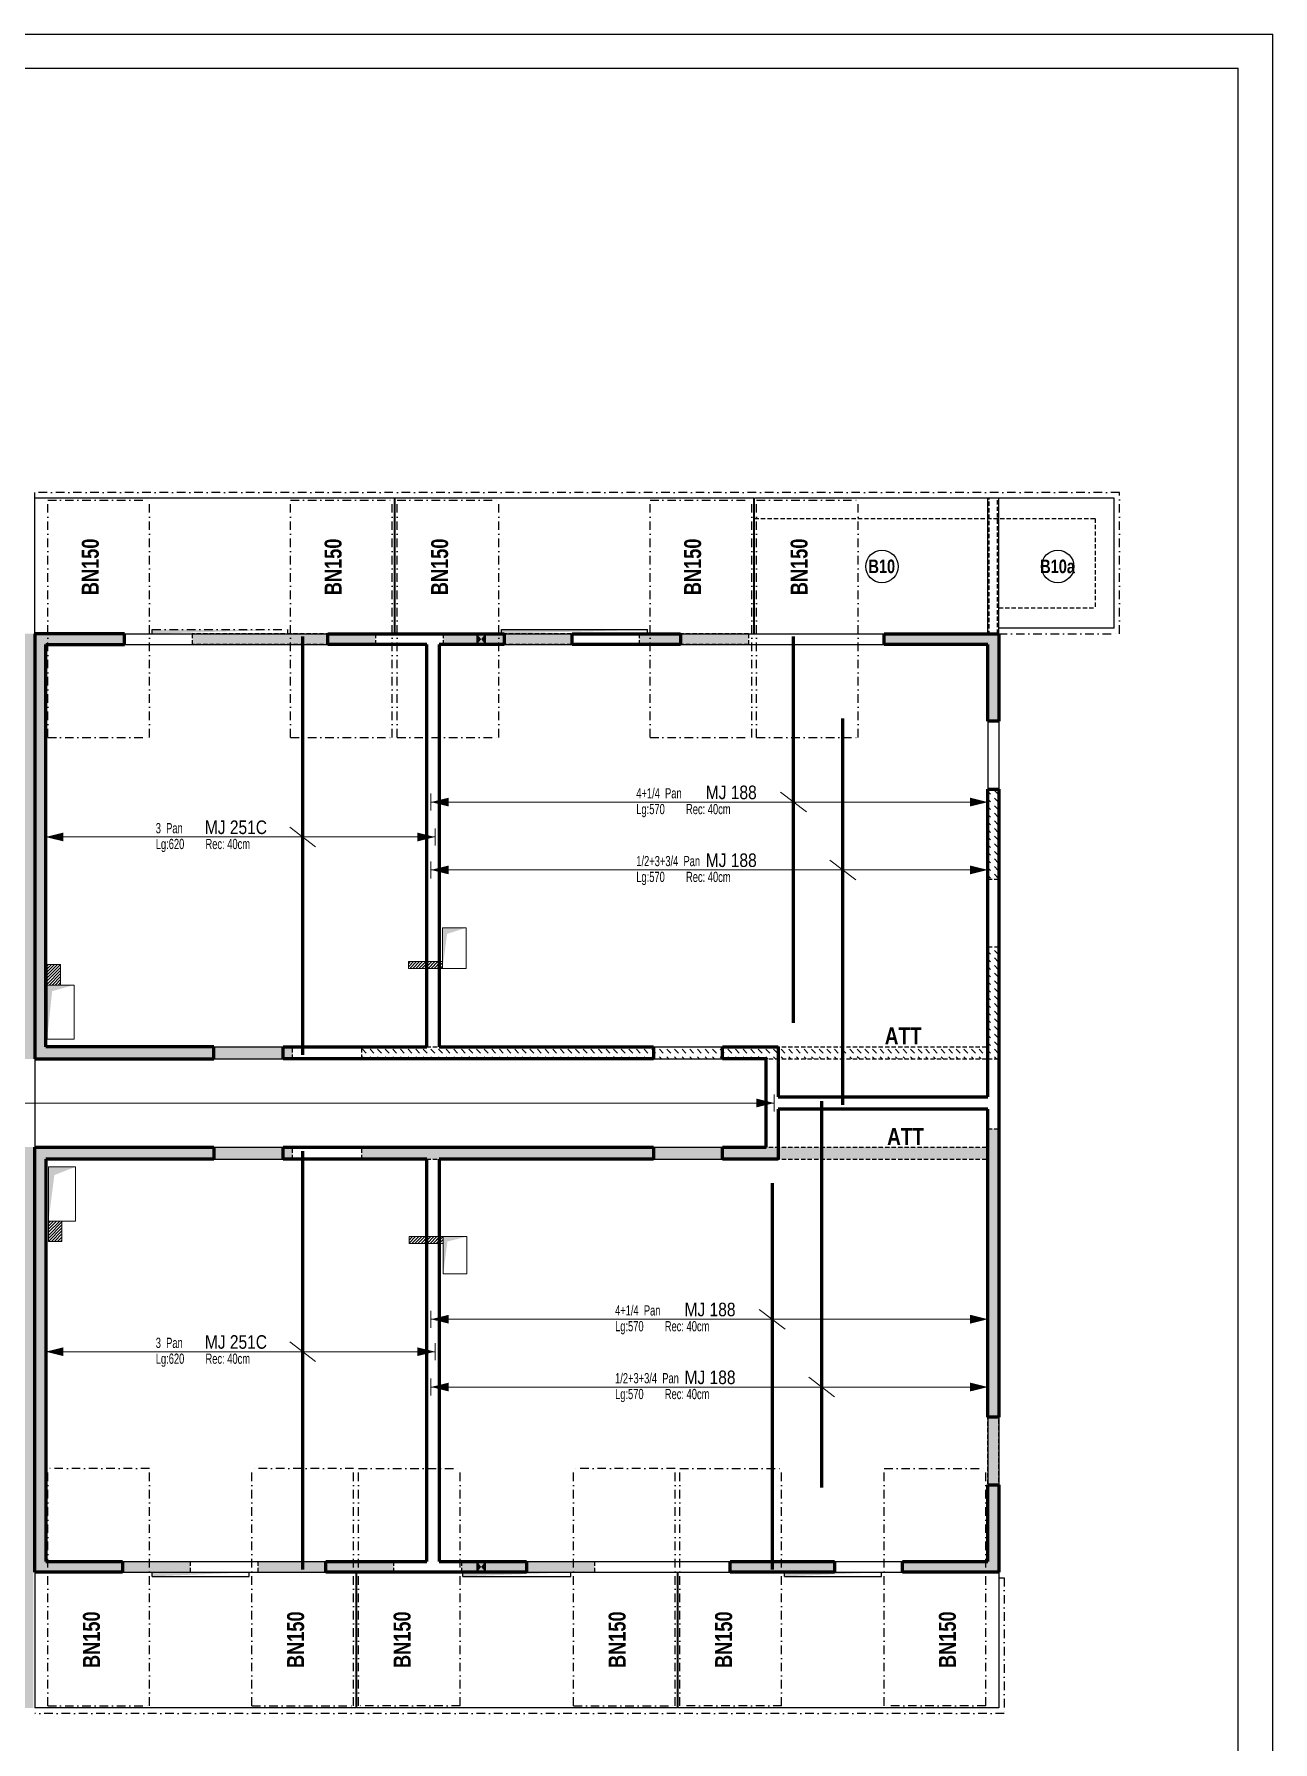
# Model space of a CAD drawing. Header units: millimetres. Extents: x 11968 to 17218, y -49066 to -44866.
# Drawn here: x 15392 to 17218, y -47384 to -44866 of the extents above; entities that cross this region are included whole.
import ezdxf
from ezdxf.enums import TextEntityAlignment as Align

# ---------------------------------------------------------------- set-up
doc = ezdxf.new("R2010")
doc.units = ezdxf.units.MM
doc.linetypes.add('CACHEX2', pattern=[19.05, 12.7, -6.35])
doc.linetypes.add('TIRETPTX2', pattern=[50.8, 25.4, -12.7, 0, -12.7])
for name, color, linetype in [('01-Cad  2', 1, 'Continuous'), ('01_ARMA_INF', 50, 'Continuous'), ('01_linteaux', 2, 'Continuous'), ('01_murs_sup', 2, 'CACHEX2'), ('01_texte', 230, 'Continuous')]:
    doc.layers.add(name, color=color, linetype=linetype)
doc.layers.add('01_murs_coup', color=5, linetype='Continuous', lineweight=60)
doc.layers.add('01_résv', color=32, linetype='Continuous', lineweight=9)
doc.styles.add('impact', font='impact.ttf')
doc.styles.add('PATIO', font='ARIALN.TTF')
doc.styles.add('Titre', font='ariblk.ttf')
pattern_1 = [(135, (-24304.971, -31573.618), (-11.2253202, 9e-16), [7.9375, -7.9375])]
pattern_2 = [(45, (-4665.36, -25191.075), (-2.24506403, 2.24506403), [])]

msp = doc.modelspace()

# ---------------------------------------------------------------- hatches: boundary and pattern name
at = {"layer": '01_murs_sup', "ltscale": 0.5}
h = msp.add_hatch(dxfattribs=at)
h.set_pattern_fill('DASH', color=256, scale=2.5, angle=135)
h.set_pattern_definition(pattern_1)
h.paths.add_polyline_path([(15391.17, -45750.17), (15245.18, -45750.17), (15245.18, -45766.17), (15375.17, -45766.17), (15375.17, -46359.17), (14846.17, -46359.17), (14846.17, -46377.17), (15391.17, -46377.17)])
h.paths.add_polyline_path([(15525.18, -45750.17), (15393.17, -45750.17), (15393.17, -46377.17), (15773.17, -46377.17), (15773.17, -46359.17), (15409.17, -46359.17), (15409.17, -45766.17), (15525.18, -45766.17)])
h.paths.add_polyline_path([(15895.17, -45750.17), (15625.18, -45750.17), (15625.18, -45766.17), (15895.17, -45766.17)])
h.paths.add_polyline_path([(16184.18, -45750.17), (15995.17, -45750.17), (15995.17, -45766.17), (16184.18, -45766.17)])
h.paths.add_polyline_path([(16445.18, -45750.17), (16284.18, -45750.17), (16284.18, -45766.17), (16445.18, -45766.17)])
h.paths.add_polyline_path([(16814.17, -45750.17), (16645.17, -45750.17), (16645.17, -45766.17), (16798.17, -45766.17), (16798.17, -45879.17), (16814.17, -45879.17)])
h = msp.add_hatch(dxfattribs=at)
h.set_pattern_fill('DASH', color=256, scale=2.5, angle=135)
h.set_pattern_definition(pattern_1)
h.paths.add_polyline_path([(16814.17, -45979.17), (16798.17, -45979.17), (16798.17, -46112.17), (16814.17, -46112.17)])
h.paths.add_polyline_path([(16814.17, -46212.17), (16798.17, -46212.17), (16798.17, -46359.17), (15875.17, -46359.17), (15875.17, -46377.17), (16798.17, -46377.17), (16814.17, -46377.17)])
h = msp.add_hatch(dxfattribs=at)
h.set_pattern_fill('DASH', color=256, scale=2.5, angle=135)
h.set_pattern_definition(pattern_1)
h.paths.add_polyline_path([(16814.17, -46480.17), (16798.17, -46480.17), (16798.17, -46507.17), (15875.17, -46507.17), (15875.17, -46525.17), (16798.17, -46525.17), (16798.17, -47118.17), (16672.17, -47118.17), (16672.17, -47134.17), (16814.17, -47134.17)])
h.paths.add_polyline_path([(16572.17, -47118.17), (16418.18, -47118.17), (16418.18, -47134.17), (16572.17, -47134.17)], flags=17)
h.paths.add_polyline_path([(16218.18, -47118.17), (16022.17, -47118.17), (16022.17, -47134.17), (16218.18, -47134.17)], flags=17)
h.paths.add_polyline_path([(15922.17, -47118.17), (15722.17, -47118.17), (15722.17, -47134.17), (15922.17, -47134.17)])
h.paths.add_polyline_path([(15622.17, -47118.17), (15409.17, -47118.17), (15409.17, -46525.17), (15773.17, -46525.17), (15773.17, -46507.17), (15393.17, -46507.17), (15393.17, -47134.17), (15622.17, -47134.17)])
h.paths.add_polyline_path([(15391.17, -46507.17), (14846.17, -46507.17), (14846.17, -46525.17), (15375.17, -46525.17), (15375.17, -47118.17), (15272.17, -47118.17), (15272.17, -47134.17), (15375.17, -47134.17), (15375.17, -47334.17), (15391.17, -47334.17)])
h.paths.add_polyline_path([(15072.17, -47118.17), (14922.17, -47118.17), (14922.17, -47134.17), (15072.17, -47134.17)], flags=17)
h.paths.add_polyline_path([(14822.17, -47118.17), (14692.17, -47118.17), (14692.17, -47134.17), (14822.17, -47134.17)])
h.paths.add_polyline_path([(14592.17, -47118.17), (14386.17, -47118.17), (14386.17, -46525.17), (14744.17, -46525.17), (14744.17, -46507.17), (14368.17, -46507.17), (14368.17, -47342.17), (14384.17, -47342.17), (14384.17, -47134.17), (14592.17, -47134.17)])
at = {"layer": '01_résv', "ltscale": 0.5}
h = msp.add_hatch(dxfattribs=at)
h.set_pattern_fill('ANSI31', color=256)
h.set_pattern_definition([(45, (-4665.36, -25191.275), (-2.24506403, 2.24506403), [])])
h.paths.add_polyline_path([(15431.19, -46238.37), (15411.19, -46238.37), (15411.19, -46268.19), (15431.19, -46268.19)])
h = msp.add_hatch(dxfattribs=at)
h.set_pattern_fill('ANSI31', color=256)
h.set_pattern_definition(pattern_2)
h.paths.add_polyline_path([(15971.18, -46233.7), (15944.33, -46233.7), (15944.33, -46243.7), (15971.18, -46243.7)])
h.paths.add_polyline_path([(15989.21, -46233.7), (15971.18, -46233.7), (15971.18, -46243.7), (15989.21, -46243.7)])
h.paths.add_polyline_path([(15994.33, -46233.7), (15989.21, -46233.7), (15989.21, -46243.7), (15994.33, -46243.7)])
h = msp.add_hatch(dxfattribs=at)
h.set_pattern_fill('ANSI31', color=256)
h.set_pattern_definition([(45, (-4665.36, -25191.175), (-2.24506403, 2.24506403), [])])
h.paths.add_polyline_path([(15433.18, -46616.21), (15413.18, -46616.21), (15413.18, -46646.21), (15433.18, -46646.21)])
h = msp.add_hatch(dxfattribs=at)
h.set_pattern_fill('ANSI31', color=256)
h.set_pattern_definition(pattern_2)
h.paths.add_polyline_path([(15971.18, -46639.17), (15944.84, -46639.17), (15944.84, -46649.17), (15971.18, -46649.17)])
h.paths.add_polyline_path([(15989.18, -46639.17), (15971.18, -46639.17), (15971.18, -46649.17), (15989.18, -46649.17)])
h.paths.add_polyline_path([(15994.84, -46639.17), (15989.18, -46639.17), (15989.18, -46649.17), (15994.84, -46649.17)])

# ---------------------------------------------------------------- linework, layer by layer
at = {"layer": '01-Cad  2'}
for p, q in [((11968.3, -44866.08, 9.99), (17218.3, -44866.08, 9.99)), ((17218.3, -47581.08), (17218.3, -44866.08)), ((12018.3, -44916.08, -0.3), (17167.3, -44916.08, -0.3)), ((17167.3, -47581.08), (17167.3, -44916.08))]:
    msp.add_line(p, q, dxfattribs=at)
at = {"layer": '01_ARMA_INF', "linetype": 'Continuous', "lineweight": 0, "const_width": 5, "flags": 128}
for points in [[(15787.98, -45754.17), (15788.06, -46371.22)], [(16511.49, -45754.17), (16511.57, -46324.17)], [(16584.17, -45875.17), (16584.25, -46445.17)], [(16552.99, -46439.17), (16553.07, -47009.17)], [(15787.98, -46513.13), (15788.06, -47130.17)], [(16480.23, -46560.17), (16480.31, -47130.17)]]:
    msp.add_lwpolyline(points, dxfattribs=at)
at = {"layer": '01_linteaux', "linetype": 'TIRETPTX2', "ltscale": 0.5}
for p, q in [((16992.16, -45542.17), (15393.17, -45542.17)), ((15393.17, -45550.17), (15393.17, -45542.17)), ((16992.16, -45750.17), (16992.16, -45542.17)), ((15412.17, -45903.17), (15412.17, -45553.17)), ((15412.17, -45553.17), (15562.17, -45553.17)), ((15562.17, -45903.17), (15562.17, -45553.17)), ((15770.17, -45553.17), (15920.17, -45553.17)), ((15770.17, -45903.17), (15770.17, -45553.17)), ((15920.17, -45903.17), (15920.17, -45553.17)), ((15927.17, -45553.17), (16077.17, -45553.17)), ((15927.17, -45903.17), (15927.17, -45553.17)), ((16077.17, -45903.17), (16077.17, -45553.17)), ((16300.17, -45553.17), (16450.17, -45553.17)), ((16300.17, -45903.17), (16300.17, -45553.17)), ((16450.17, -45903.17), (16450.17, -45553.17)), ((16457.17, -45553.17), (16607.17, -45553.17)), ((16457.17, -45903.17), (16457.17, -45553.17)), ((16607.17, -45903.17), (16607.17, -45553.17)), ((15566.18, -45744.17), (15766.17, -45744.17)), ((15566.18, -45750.17), (15566.18, -45744.17)), ((15766.17, -45750.17), (15766.17, -45744.17)), ((16814.17, -45750.17), (16992.16, -45750.17)), ((15412.17, -45903.17), (15562.17, -45903.17)), ((15770.17, -45903.17), (15920.17, -45903.17)), ((15927.17, -45903.17), (16077.17, -45903.17)), ((16300.17, -45903.17), (16450.17, -45903.17)), ((16457.17, -45903.17), (16607.17, -45903.17)), ((15562.17, -46981.17), (15412.17, -46981.17)), ((15412.17, -47331.17), (15412.17, -46981.17)), ((15562.17, -47331.17), (15562.17, -46981.17)), ((15863.17, -46981.17), (15713.17, -46981.17)), ((15713.17, -47331.17), (15713.17, -46981.17)), ((15863.17, -47331.17), (15863.17, -46981.17)), ((15870.17, -46981.17), (16020.17, -46981.17)), ((15870.17, -47331.17), (15870.17, -46981.17)), ((16020.17, -47331.17), (16020.17, -46981.17)), ((16337.17, -46981.17), (16187.17, -46981.17)), ((16187.17, -47331.17), (16187.17, -46981.17)), ((16337.17, -47331.17), (16337.17, -46981.17)), ((16344.17, -46981.17), (16494.17, -46981.17)), ((16344.17, -47331.17), (16344.17, -46981.17)), ((16494.17, -47331.17), (16494.17, -46981.17)), ((16645.17, -46981.17), (16795.17, -46981.17)), ((16645.17, -47331.17), (16645.17, -46981.17)), ((16795.17, -47331.17), (16795.17, -46981.17)), ((15566.07, -47140.17), (15566.07, -47134.17)), ((15709.17, -47140.17), (15709.17, -47134.17)), ((16024.17, -47140.17), (16024.17, -47134.17)), ((16183.17, -47140.17), (16183.17, -47134.17)), ((16498.17, -47140.17), (16498.17, -47134.17)), ((16641.17, -47140.17), (16641.17, -47134.17)), ((16814.17, -47142.17), (16822.17, -47142.17)), ((16822.17, -47142.17), (16822.17, -47342.17)), ((15412.17, -47331.17), (15562.17, -47331.17)), ((15713.17, -47331.17), (15863.17, -47331.17)), ((16020.17, -47331.17), (15870.17, -47331.17)), ((16187.17, -47331.17), (16337.17, -47331.17)), ((16494.17, -47331.17), (16344.17, -47331.17)), ((16795.17, -47331.17), (16645.17, -47331.17)), ((16822.17, -47342.17), (15393.17, -47342.17))]:
    msp.add_line(p, q, dxfattribs=at)
at = {"layer": '01_linteaux', "ltscale": 0.5}
for p, q in [((16453.17, -45550.17), (15393.17, -45550.17)), ((15393.17, -45750.17), (15393.17, -45550.17)), ((15923.17, -45750.17), (15923.17, -45550.17)), ((15924.17, -45750.17), (15924.17, -45550.17)), ((16453.17, -45750.17), (16453.17, -45550.17)), ((16984.16, -45550.17), (16454.17, -45550.17)), ((16454.17, -45750.17), (16454.17, -45550.17)), ((16798.17, -45750.17), (16798.17, -45550.17)), ((16814.17, -45750.17), (16814.17, -45550.17)), ((16984.16, -45742.17), (16984.16, -45550.17)), ((15525.18, -45750.17), (15825.18, -45750.17)), ((16081.17, -45744.17), (16296.17, -45744.17)), ((16081.17, -45750.17), (16081.17, -45744.17)), ((16085.18, -45750.17), (16185.18, -45750.17)), ((16296.17, -45750.17), (16296.17, -45744.17)), ((16345.18, -45750.17), (16645.17, -45750.17)), ((16984.16, -45742.17), (16814.17, -45742.17)), ((15525.18, -45766.17), (15825.18, -45766.17)), ((16085.18, -45766.17), (16185.18, -45766.17)), ((16345.18, -45766.17), (16645.17, -45766.17)), ((16798.17, -45879.17), (16798.17, -45979.17)), ((16814.17, -45879.17), (16814.17, -45979.17)), ((15393.17, -46377.18), (15393.17, -46507.17)), ((15657.22, -46359.18), (15759.22, -46359.18)), ((15657.22, -46377.13), (15759.22, -46377.18)), ((16305.18, -46359.18), (16407.18, -46359.17)), ((16305.18, -46377.18), (16407.18, -46377.18)), ((15657.17, -46507.17), (15759.17, -46507.17)), ((16305.18, -46507.17), (16407.18, -46507.17)), ((15657.17, -46525.17), (15759.17, -46525.17)), ((16305.18, -46525.04), (16407.18, -46525.13)), ((16798.17, -46905.19), (16798.17, -47005.19)), ((16814.17, -46905.19), (16814.17, -47005.19)), ((15393.17, -47134.17), (15393.17, -47334.17)), ((15522.17, -47118.17), (15822.17, -47118.17)), ((15522.17, -47134.17), (15822.17, -47134.17)), ((15866.17, -47134.17), (15866.17, -47334.17)), ((15867.17, -47134.17), (15867.17, -47334.17)), ((16118.18, -47118.17), (16418.18, -47118.17)), ((16118.18, -47134.17), (16418.18, -47134.17)), ((16340.17, -47134.17), (16340.17, -47334.17)), ((16341.17, -47134.17), (16341.17, -47334.17)), ((16572.17, -47118.17), (16672.17, -47118.17)), ((16572.17, -47134.17), (16672.17, -47134.17)), ((16814.17, -47134.17), (16814.17, -47334.17)), ((15566.07, -47140.17), (15709.17, -47140.17)), ((16024.17, -47140.17), (16183.17, -47140.17)), ((16498.17, -47140.17), (16641.17, -47140.17)), ((15866.17, -47334.17), (15393.17, -47334.17)), ((16340.17, -47334.17), (15867.17, -47334.17)), ((16814.17, -47334.17), (16341.17, -47334.17))]:
    msp.add_line(p, q, dxfattribs=at)
at = {"layer": '01_linteaux', "lineweight": 0, "ltscale": 0.5}
msp.add_line((16814.17, -45750.17), (16814.17, -45550.17), dxfattribs=at)
at = {"layer": '01_linteaux', "linetype": 'TIRETPTX2', "ltscale": 0.5}
msp.add_solid([(15566.18, -45750.17), (15566.18, -45744.17), (15766.17, -45744.17)], dxfattribs=at)
at = {"layer": '01_linteaux', "ltscale": 0.5}
for points in [[(16081.17, -45750.17), (16081.17, -45744.17), (16296.17, -45744.17)], [(15566.14, -47140.17), (15566.14, -47134.17), (15709.17, -47134.17)], [(16024.17, -47140.17), (16024.17, -47134.17), (16183.17, -47134.17)], [(16498.17, -47140.17), (16498.17, -47134.17), (16641.17, -47134.17)]]:
    msp.add_solid(points, dxfattribs=at)
at = {"layer": '01_murs_coup', "ltscale": 0.5}
for p, q in [((15525.18, -45750.17), (15393.17, -45750.17)), ((15393.17, -45750.17), (15393.17, -46377.18)), ((15525.18, -45766.17), (15525.18, -45750.17)), ((15825.18, -45766.17), (15825.18, -45750.17)), ((15825.18, -45750.17), (16085.18, -45750.17)), ((16085.18, -45750.17), (16085.18, -45766.17)), ((16185.18, -45766.17), (16185.18, -45750.17)), ((16185.18, -45750.17), (16345.18, -45750.17)), ((16345.18, -45750.17), (16345.18, -45766.17)), ((16645.17, -45750.17), (16814.17, -45750.17)), ((16645.17, -45766.17), (16645.17, -45750.17)), ((16814.17, -45750.17), (16814.17, -45879.17)), ((15409.17, -46359.18), (15409.17, -45766.17)), ((15409.17, -45766.17), (15525.18, -45766.17)), ((15971.18, -45766.17), (15825.18, -45766.17)), ((15971.18, -46359.18), (15971.18, -45766.17)), ((16085.18, -45766.17), (15989.14, -45766.17)), ((15989.14, -45766.17), (15989.22, -46359.18)), ((16345.18, -45766.17), (16185.18, -45766.17)), ((16798.17, -45766.17), (16645.17, -45766.17)), ((16798.17, -45879.17), (16798.17, -45766.17)), ((16814.17, -45879.17), (16798.17, -45879.17)), ((16798.17, -46433.17), (16798.17, -45979.17)), ((16798.17, -45979.17), (16814.17, -45979.17)), ((16814.17, -45979.17), (16814.17, -46905.19)), ((15393.17, -46377.18), (15657.22, -46377.13)), ((15657.22, -46359.18), (15409.17, -46359.18)), ((15657.22, -46377.13), (15657.22, -46359.18)), ((15759.22, -46377.18), (15759.22, -46359.18)), ((15759.22, -46359.18), (15971.18, -46359.18)), ((16305.18, -46377.18), (15759.22, -46377.18)), ((15989.22, -46359.18), (16305.18, -46359.18)), ((16305.18, -46359.18), (16305.18, -46377.18)), ((16407.18, -46377.13), (16407.18, -46359.17)), ((16407.18, -46359.17), (16489.17, -46359.17)), ((16471.17, -46377.18), (16407.18, -46377.13)), ((16471.17, -46507.17), (16471.17, -46377.18)), ((16489.17, -46359.17), (16489.17, -46433.17)), ((16489.17, -46433.17), (16798.17, -46433.17)), ((16798.17, -46451.17), (16489.17, -46451.17)), ((16489.17, -46451.17), (16489.17, -46525.17)), ((16798.17, -46905.19), (16798.17, -46451.17)), ((15393.17, -46507.17), (15657.17, -46507.17)), ((15393.17, -47134.17), (15393.17, -46507.17)), ((15657.17, -46507.17), (15657.17, -46525.17)), ((15759.17, -46507.22), (16305.18, -46507.17)), ((15759.17, -46525.13), (15759.17, -46507.17)), ((16305.18, -46507.17), (16305.18, -46525.04)), ((16407.18, -46525.13), (16407.18, -46507.17)), ((16407.18, -46507.17), (16471.17, -46507.17)), ((15657.17, -46525.17), (15409.17, -46525.17)), ((15409.17, -46525.17), (15409.17, -47118.17)), ((15971.18, -46525.17), (15759.17, -46525.13)), ((15971.18, -47118.17), (15971.18, -46525.17)), ((16305.18, -46525.04), (15989.18, -46525.04)), ((15989.18, -46525.04), (15989.18, -47118.17)), ((16489.17, -46525.17), (16407.18, -46525.13)), ((16814.17, -46905.19), (16798.17, -46905.19)), ((16798.17, -47005.19), (16814.17, -47005.19)), ((16798.17, -47118.17), (16798.17, -47005.19)), ((16814.17, -47005.19), (16814.17, -47134.17)), ((15522.17, -47134.17), (15393.17, -47134.17)), ((15409.17, -47118.17), (15522.17, -47118.17)), ((15522.17, -47118.17), (15522.17, -47134.17)), ((15822.17, -47134.17), (15822.17, -47118.17)), ((15822.17, -47118.17), (15971.18, -47118.17)), ((16118.18, -47134.17), (15822.17, -47134.17)), ((15989.18, -47118.17), (16118.18, -47118.17)), ((16118.18, -47118.17), (16118.18, -47134.17)), ((16418.18, -47118.17), (16572.17, -47118.17)), ((16418.18, -47134.17), (16418.18, -47118.17)), ((16572.17, -47134.17), (16418.18, -47134.17)), ((16572.17, -47118.17), (16572.17, -47134.17)), ((16672.17, -47134.17), (16672.17, -47118.17)), ((16672.17, -47118.17), (16798.17, -47118.17)), ((16814.17, -47134.17), (16672.17, -47134.17))]:
    msp.add_line(p, q, dxfattribs=at)
at = {"layer": '01_murs_sup', "ltscale": 0.5}
for p, q in [((16800.17, -45752.17), (16800.17, -45550.17)), ((16812.17, -45750.17), (16812.17, -45550.17)), ((16454.17, -45580.17), (16956.17, -45580.17)), ((16956.17, -45580.17), (16956.17, -45712.17)), ((16814.17, -45712.17), (16956.17, -45712.17)), ((15393.17, -45750.17), (15393.17, -46377.17)), ((15525.18, -45750.17), (15393.17, -45750.17)), ((15525.18, -45750.17), (15525.18, -45766.17)), ((15895.17, -45750.17), (15625.18, -45750.17)), ((15895.17, -45750.17), (15625.18, -45750.17)), ((15625.18, -45750.17), (15625.18, -45766.17)), ((15895.17, -45750.17), (15895.17, -45766.17)), ((16184.18, -45750.17), (15995.17, -45750.17)), ((16184.18, -45750.17), (15995.17, -45750.17)), ((15995.17, -45750.17), (15995.17, -45766.17)), ((16184.18, -45750.17), (16184.18, -45766.17)), ((16445.18, -45750.17), (16284.18, -45750.17)), ((16445.18, -45750.17), (16284.18, -45750.17)), ((16284.18, -45750.17), (16284.18, -45766.17)), ((16445.18, -45750.17), (16445.18, -45766.17)), ((16814.17, -45750.17), (16645.17, -45750.17)), ((16814.17, -45750.17), (16645.17, -45750.17)), ((16645.17, -45750.17), (16645.17, -45766.17)), ((16814.17, -45879.17), (16814.17, -45750.17)), ((16814.17, -45879.17), (16814.17, -45750.17)), ((15525.18, -45766.17), (15409.17, -45766.17)), ((15525.18, -45766.17), (15409.17, -45766.17)), ((15409.17, -45766.17), (15409.17, -46359.17)), ((15895.17, -45766.17), (15625.18, -45766.17)), ((15895.17, -45766.17), (15625.18, -45766.17)), ((16184.18, -45766.17), (15995.17, -45766.17)), ((16184.18, -45766.17), (15995.17, -45766.17)), ((16445.18, -45766.17), (16284.18, -45766.17)), ((16445.18, -45766.17), (16284.18, -45766.17)), ((16798.17, -45766.17), (16645.17, -45766.17)), ((16798.17, -45766.17), (16645.17, -45766.17)), ((16798.17, -45879.17), (16798.17, -45766.17)), ((16798.17, -45879.17), (16798.17, -45766.17)), ((16814.17, -45879.17), (16798.17, -45879.17)), ((16798.17, -46112.17), (16798.17, -45979.17)), ((16798.17, -46112.17), (16798.17, -45979.17)), ((16798.17, -45979.17), (16814.17, -45979.17)), ((16814.17, -46112.17), (16814.17, -45979.17)), ((16814.17, -46112.17), (16814.17, -45979.17)), ((16798.17, -46112.17), (16814.17, -46112.17)), ((16798.17, -46359.17), (16798.17, -46212.17)), ((16814.17, -46212.17), (16798.17, -46212.17)), ((16814.17, -46377.17), (16814.17, -46212.17)), ((16814.17, -46377.17), (16814.17, -46212.17)), ((15393.17, -46377.17), (15773.17, -46377.17)), ((15393.17, -46377.17), (15773.17, -46377.17)), ((15409.17, -46359.17), (15773.17, -46359.17)), ((15409.17, -46359.17), (15773.17, -46359.17)), ((15773.17, -46377.17), (15773.17, -46359.17)), ((15875.17, -46359.17), (16798.17, -46359.17)), ((15875.17, -46359.17), (16798.17, -46359.17)), ((15875.17, -46377.17), (15875.17, -46359.17)), ((15875.17, -46377.17), (16798.17, -46377.17)), ((15875.17, -46377.17), (16798.17, -46377.17)), ((16798.17, -46377.17), (16814.17, -46377.17)), ((16798.17, -46507.17), (16798.17, -46480.17)), ((16798.17, -46480.17), (16814.17, -46480.17)), ((16814.17, -47134.17), (16814.17, -46480.17)), ((15393.17, -46507.17), (15393.17, -47134.17)), ((15393.17, -46507.17), (15773.17, -46507.17)), ((15393.17, -46507.17), (15773.17, -46507.17)), ((15773.17, -46525.17), (15773.17, -46507.17)), ((15875.17, -46507.17), (16798.17, -46507.17)), ((15875.17, -46507.17), (16798.17, -46507.17)), ((15875.17, -46525.17), (15875.17, -46507.17)), ((15409.17, -46525.17), (15409.17, -47118.17)), ((15409.17, -46525.17), (15773.17, -46525.17)), ((15409.17, -46525.17), (15773.17, -46525.17)), ((15875.17, -46525.17), (16798.17, -46525.17)), ((15875.17, -46525.17), (16798.17, -46525.17)), ((16798.17, -47118.17), (16798.17, -46525.17)), ((15393.17, -47134.17), (15622.17, -47134.17)), ((15409.17, -47118.17), (15622.17, -47118.17)), ((15409.17, -47118.17), (15622.17, -47118.17)), ((15622.17, -47118.17), (15622.17, -47134.17)), ((15722.17, -47118.17), (15922.17, -47118.17)), ((15722.17, -47118.17), (15922.17, -47118.17)), ((15722.17, -47118.17), (15722.17, -47134.17)), ((15722.17, -47134.17), (15922.17, -47134.17)), ((15722.17, -47134.17), (15922.17, -47134.17)), ((15922.17, -47118.17), (15922.17, -47134.17)), ((16022.17, -47118.17), (16218.18, -47118.17)), ((16022.17, -47118.17), (16218.18, -47118.17)), ((16022.17, -47118.17), (16022.17, -47134.17)), ((16022.17, -47134.17), (16218.18, -47134.17)), ((16022.17, -47134.17), (16218.18, -47134.17)), ((16218.18, -47118.17), (16218.18, -47134.17)), ((16418.18, -47118.17), (16572.17, -47118.17)), ((16418.18, -47118.17), (16572.17, -47118.17)), ((16418.18, -47118.17), (16418.18, -47134.17)), ((16418.18, -47134.17), (16572.17, -47134.17)), ((16418.18, -47134.17), (16572.17, -47134.17)), ((16572.17, -47118.17), (16572.17, -47134.17)), ((16672.17, -47118.17), (16798.17, -47118.17)), ((16672.17, -47118.17), (16672.17, -47134.17)), ((16672.17, -47134.17), (16814.17, -47134.17)), ((16672.17, -47134.17), (16814.17, -47134.17))]:
    msp.add_line(p, q, dxfattribs=at)
at = {"layer": '01_résv', "ltscale": 0.5}
for p, q in [((16044.91, -45766.17), (16044.91, -45750.17)), ((16044.91, -45750.17), (16057.41, -45750.17)), ((16057.41, -45750.17), (16057.41, -45766.17)), ((16057.41, -45766.17), (16044.91, -45766.17)), ((15994.23, -46243.7), (15994.23, -46183.7)), ((15994.23, -46183.7), (16029.23, -46183.7)), ((16029.23, -46183.7), (16029.23, -46243.7)), ((15411.18, -46348.21), (15411.21, -46238.17)), ((15411.21, -46238.17), (15431.21, -46238.17)), ((15431.21, -46238.17), (15431.19, -46268.19)), ((15944.23, -46243.7), (15944.23, -46233.7)), ((15944.23, -46233.7), (15994.23, -46233.7)), ((16029.23, -46243.7), (15944.23, -46243.7)), ((15409.17, -46359.18), (15409.17, -46275.26)), ((15411.19, -46268.19), (15451.17, -46268.19)), ((15451.17, -46268.19), (15451.17, -46348.21)), ((15451.17, -46348.21), (15411.18, -46348.21)), ((15409.17, -46359.18), (15532.2, -46359.18)), ((15413.18, -46646.21), (15413.18, -46536.21)), ((15413.18, -46536.21), (15453.18, -46536.21)), ((15453.18, -46536.21), (15453.18, -46616.21)), ((15453.18, -46616.21), (15413.18, -46616.21)), ((15433.18, -46646.21), (15433.18, -46616.27)), ((15433.18, -46646.21), (15413.18, -46646.21)), ((15945.14, -46639.17), (16030.14, -46639.17)), ((15945.14, -46639.17), (15945.14, -46649.17)), ((15945.14, -46649.17), (15995.14, -46649.17)), ((15995.14, -46694.17), (15995.14, -46639.17)), ((16030.14, -46639.17), (16030.14, -46694.17)), ((16030.14, -46694.17), (15995.14, -46694.17)), ((16045.01, -47134.17), (16045.01, -47118.17)), ((16045.01, -47118.17), (16057.51, -47118.17)), ((16057.51, -47134.17), (16045.01, -47134.17)), ((16057.51, -47118.17), (16057.51, -47134.17))]:
    msp.add_line(p, q, dxfattribs=at)
for points in [[(16057.41, -45750.17), (16057.41, -45766.17), (16044.91, -45766.17), (16044.91, -45750.17)], [(15994.23, -46243.7), (15994.23, -46183.7), (16000.89, -46192.85)], [(15994.23, -46183.7), (16029.23, -46183.7), (16000.89, -46192.85)], [(15411.18, -46348.21), (15411.19, -46268.37), (15418.73, -46277.23)], [(15411.19, -46268.37), (15450.82, -46268.19), (15418.73, -46277.23)], [(15413.28, -46616.21), (15413.28, -46536.21), (15421.97, -46548.49)], [(15413.28, -46536.21), (15453.18, -46536.21), (15421.97, -46548.49)], [(15995.14, -46694.17), (15995.14, -46639.17), (16001.39, -46646.33)], [(15995.14, -46639.17), (16030.14, -46639.17), (16001.39, -46646.33)], [(16045.01, -47134.17), (16045.01, -47118.17), (16057.28, -47118.17), (16057.51, -47134.17)]]:
    msp.add_solid(points, dxfattribs=at)
at = {"layer": '01_texte', "linetype": 'Continuous', "lineweight": 0}
for p, q in [((15977.18, -45985.97), (15977.18, -46010.93)), ((15977.18, -45998.45), (16798.17, -45998.45)), ((16492.49, -45983.95), (16530.56, -46012.96)), ((16798.17, -45985.97), (16798.17, -46010.93)), ((15409.17, -46037.43), (15409.17, -46062.39)), ((15409.17, -46049.91), (15983.17, -46049.91)), ((15768.98, -46035.4), (15807.05, -46064.41)), ((15983.17, -46037.43), (15983.17, -46062.39)), ((15977.18, -46085.97), (15977.18, -46110.93)), ((15977.18, -46098.45), (16798.17, -46098.45)), ((16565.29, -46083.95), (16603.36, -46112.96)), ((16798.17, -46085.97), (16798.17, -46110.93)), ((16483.17, -46429.69), (16483.17, -46454.65)), ((14018.22, -46442.17), (16483.17, -46442.17)), ((15977.18, -46748.5), (15977.18, -46773.46)), ((15977.18, -46760.98), (16798.17, -46760.98)), ((16461.22, -46746.48), (16499.29, -46775.49)), ((16798.17, -46748.5), (16798.17, -46773.46)), ((15409.17, -46796.39), (15409.17, -46821.35)), ((15409.17, -46808.87), (15983.17, -46808.87)), ((15768.98, -46794.36), (15807.05, -46823.37)), ((15983.17, -46796.39), (15983.17, -46821.35)), ((15977.18, -46848.5), (15977.18, -46873.46)), ((15977.18, -46860.98), (16798.17, -46860.98)), ((16534.02, -46846.48), (16572.09, -46875.49)), ((16798.17, -46848.5), (16798.17, -46873.46))]:
    msp.add_line(p, q, dxfattribs=at)
at = {"layer": '01_texte', "ltscale": 0.5}
for centre in [(16642.05, -45651.01), (16901.18, -45651.01)]:
    msp.add_circle(centre, 23.93, dxfattribs=at)
at = {"layer": '01_texte', "linetype": 'Continuous', "lineweight": 0}
for points in [[(15977.18, -45998.45), (16003.27, -45991.99), (16003.27, -45998.45)], [(15977.18, -45998.45), (16003.27, -46004.91), (16003.27, -45998.45)], [(16798.17, -45998.45), (16772.08, -45991.99), (16772.08, -45998.45)], [(16798.17, -45998.45), (16772.08, -46004.91), (16772.08, -45998.45)], [(15409.17, -46049.91), (15435.27, -46043.45), (15435.27, -46049.91)], [(15409.17, -46049.91), (15435.27, -46056.37), (15435.27, -46049.91)], [(15983.17, -46049.91), (15957.08, -46043.45), (15957.08, -46049.91)], [(15983.17, -46049.91), (15957.08, -46056.37), (15957.08, -46049.91)], [(15977.18, -46098.45), (16003.27, -46091.99), (16003.27, -46098.45)], [(15977.18, -46098.45), (16003.27, -46104.91), (16003.27, -46098.45)], [(16798.17, -46098.45), (16772.08, -46091.99), (16772.08, -46098.45)], [(16798.17, -46098.45), (16772.08, -46104.91), (16772.08, -46098.45)], [(16483.17, -46442.17), (16457.08, -46435.71), (16457.08, -46442.17)], [(16483.17, -46442.17), (16457.08, -46448.63), (16457.08, -46442.17)], [(15977.18, -46760.98), (16003.27, -46754.52), (16003.27, -46760.98)], [(15977.18, -46760.98), (16003.27, -46767.44), (16003.27, -46760.98)], [(16798.17, -46760.98), (16772.08, -46754.52), (16772.08, -46760.98)], [(16798.17, -46760.98), (16772.08, -46767.44), (16772.08, -46760.98)], [(15409.17, -46808.87), (15435.27, -46802.41), (15435.27, -46808.87)], [(15409.17, -46808.87), (15435.27, -46815.33), (15435.27, -46808.87)], [(15983.17, -46808.87), (15957.08, -46802.41), (15957.08, -46808.87)], [(15983.17, -46808.87), (15957.08, -46815.33), (15957.08, -46808.87)], [(15977.18, -46860.98), (16003.27, -46854.52), (16003.27, -46860.98)], [(15977.18, -46860.98), (16003.27, -46867.44), (16003.27, -46860.98)], [(16798.17, -46860.98), (16772.08, -46854.52), (16772.08, -46860.98)], [(16798.17, -46860.98), (16772.08, -46867.44), (16772.08, -46860.98)]]:
    msp.add_solid(points, dxfattribs=at)

# ---------------------------------------------------------------- texts
at = {"layer": '01_texte', "ltscale": 0.5, "style": 'impact'}
for p in [(15494.9, -45651.62), (15852.9, -45651.62), (16009.9, -45651.62), (16382.9, -45651.62), (16539.9, -45651.62), (15496.61, -47233.59), (15797.61, -47233.59), (15954.61, -47233.59), (16271.61, -47233.59), (16428.61, -47233.59), (16758.46, -47233.59)]:
    msp.add_text('BN150', height=25, rotation=90, dxfattribs=at).set_placement(p, align=Align.BOTTOM_CENTER)
for s, p in [(' B10', (16638.78, -45650.87)), (' B10a', (16897.91, -45650.87))]:
    msp.add_text(s, height=20, dxfattribs=at).set_placement(p, align=Align.MIDDLE)
at = {"layer": '01_texte', "ltscale": 5, "style": 'PATIO', "width": 0.8}
for s, p in [('4+1/4  Pan', (16279.85, -45992.92)), ('Lg:570', (16279.85, -46016.25)), ('Rec: 40cm', (16353.19, -46016.25)), ('3  Pan', (15571.45, -46044.37)), ('Lg:620', (15571.45, -46067.71)), ('Rec: 40cm', (15644.78, -46067.71)), ('1/2+3+3/4  Pan', (16279.87, -46092.92)), ('Lg:570', (16279.87, -46116.25)), ('Rec: 40cm', (16353.2, -46116.25)), ('4+1/4  Pan', (16248.58, -46755.45)), ('Lg:570', (16248.58, -46778.78)), ('Rec: 40cm', (16321.92, -46778.78)), ('3  Pan', (15571.45, -46803.33)), ('Lg:620', (15571.45, -46826.67)), ('Rec: 40cm', (15644.78, -46826.67)), ('1/2+3+3/4  Pan', (16248.6, -46855.45)), ('Lg:570', (16248.6, -46878.78)), ('Rec: 40cm', (16321.93, -46878.78))]:
    msp.add_text(s, height=15, dxfattribs=at).set_placement(p)
at = {"layer": '01_texte', "ltscale": 5, "style": 'PATIO'}
for s, p in [('MJ 188', (16382.26, -45994.13)), ('MJ 251C', (15643.79, -46045.58)), ('MJ 188', (16382.28, -46094.13)), ('MJ 188', (16350.99, -46756.65)), ('MJ 251C', (15643.79, -46804.54)), ('MJ 188', (16351, -46856.65))]:
    msp.add_text(s, height=20, dxfattribs=at).set_placement(p)
at = {"layer": '01_texte', "style": 'Titre', "width": 0.7}
for p in [(16677.28, -46363.11), (16680.72, -46511.5)]:
    msp.add_text('ATT ', height=25, rotation=0, dxfattribs=at).set_placement(p, align=Align.BOTTOM_CENTER)

doc.saveas('drawing.dxf')
